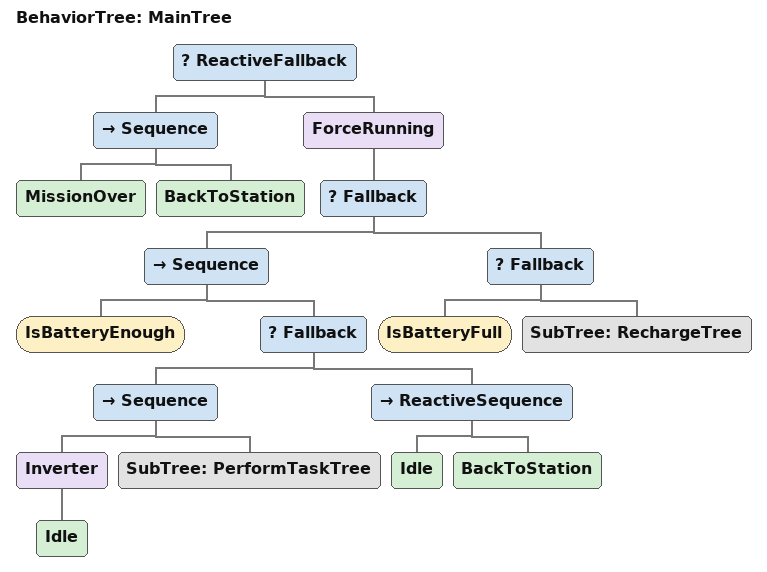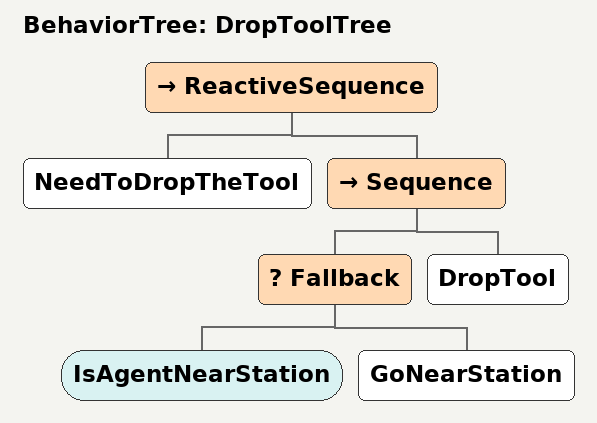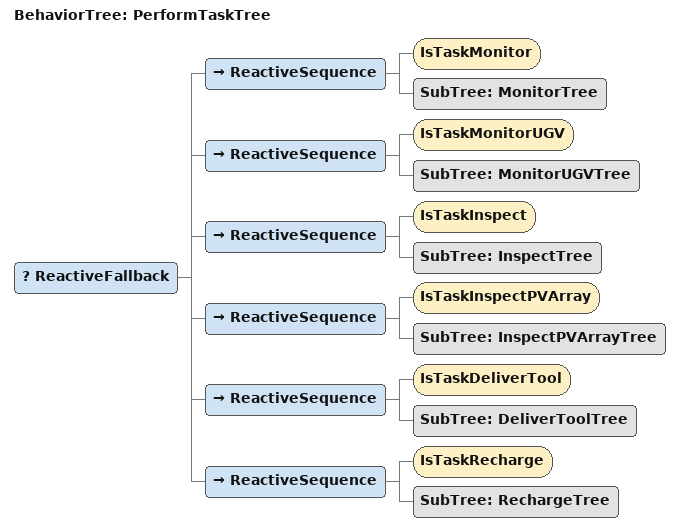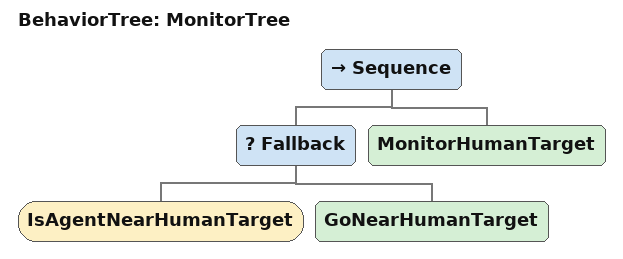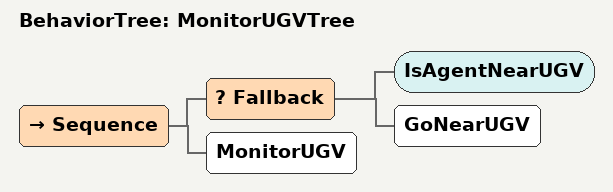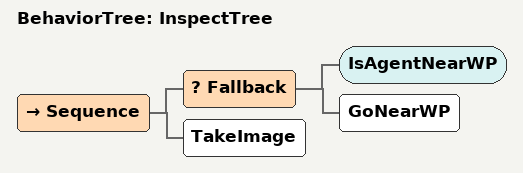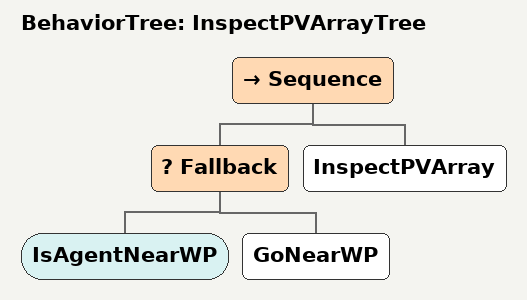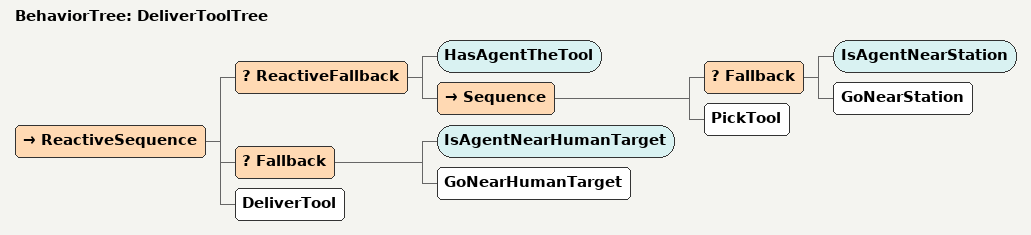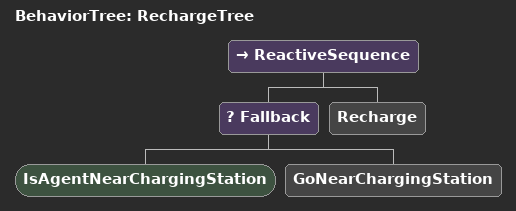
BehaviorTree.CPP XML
<root main_tree_to_execute = "MainTree" >

    <BehaviorTree ID="MainTree">
        <ReactiveFallback>
            <Sequence>
                <MissionOver/>
                <BackToStation/>
            </Sequence>
            <ForceRunning>
                <Fallback>
                    <Sequence>
                        <IsBatteryEnough/>
                        <Fallback>
                            <Sequence>
                                <Inverter>
                                    <Idle/>
                                </Inverter>
                                <SubTree ID="PerformTaskTree"/>
                            </Sequence>
                            <ReactiveSequence>
                                <Idle/>
                                <BackToStation/>
                            </ReactiveSequence>
                        </Fallback>
                    </Sequence>
                    <Fallback>
                        <IsBatteryFull/>
                        <SubTree ID="RechargeTree"/>
                    </Fallback>
                </Fallback>
            </ForceRunning>
        </ReactiveFallback>
    </BehaviorTree>

    <BehaviorTree ID="DropToolTree">
        <ReactiveSequence>
            <NeedToDropTheTool/>
            <Sequence>
                <Fallback>
                    <IsAgentNearStation/>
                    <GoNearStation/>
                </Fallback>
                <DropTool/>
            </Sequence>
        </ReactiveSequence>
    </BehaviorTree>

    <BehaviorTree ID="PerformTaskTree">
        <ReactiveFallback>
            <ReactiveSequence>
                <IsTaskMonitor/>
                <SubTree ID="MonitorTree"/>
            </ReactiveSequence>
            <ReactiveSequence>
                <IsTaskMonitorUGV/>
                <SubTree ID="MonitorUGVTree"/>
            </ReactiveSequence>
            <ReactiveSequence>
                <IsTaskInspect/>
                <SubTree ID="InspectTree"/>
            </ReactiveSequence>
            <ReactiveSequence>
                <IsTaskInspectPVArray/>
                <SubTree ID="InspectPVArrayTree"/>
            </ReactiveSequence>
            <ReactiveSequence>
                <IsTaskDeliverTool/>
                <SubTree ID="DeliverToolTree"/>
            </ReactiveSequence>
            <ReactiveSequence>
                <IsTaskRecharge/>
                <SubTree ID="RechargeTree"/>
            </ReactiveSequence>
        </ReactiveFallback>
    </BehaviorTree>

    <BehaviorTree ID="MonitorTree">
        <Sequence>
            <Fallback>
                <IsAgentNearHumanTarget/>
                <GoNearHumanTarget/>
            </Fallback>
            <MonitorHumanTarget/>
        </Sequence>
    </BehaviorTree>

    <BehaviorTree ID="MonitorUGVTree">
        <Sequence>
            <Fallback>
                <IsAgentNearUGV/>
                <GoNearUGV/>
            </Fallback>
            <MonitorUGV/>
        </Sequence>
    </BehaviorTree>

    <BehaviorTree ID="InspectTree">
        <Sequence>
            <Fallback>
                <IsAgentNearWP/>
                <GoNearWP/>
            </Fallback>
            <TakeImage/>
        </Sequence>
    </BehaviorTree>

    <BehaviorTree ID="InspectPVArrayTree">
        <Sequence>
            <Fallback>
                <IsAgentNearWP/>
                <GoNearWP/>
            </Fallback>
            <InspectPVArray/>
        </Sequence>
    </BehaviorTree>

    <BehaviorTree ID="DeliverToolTree">
        <ReactiveSequence>
            <ReactiveFallback>
                <HasAgentTheTool/>
                <Sequence>
                    <Fallback>
                        <IsAgentNearStation/>
                        <GoNearStation/>
                    </Fallback>
                    <PickTool/>
                </Sequence>
            </ReactiveFallback>
            <Fallback>
                <IsAgentNearHumanTarget/>
                <GoNearHumanTarget/>
            </Fallback>
            <DeliverTool/>
        </ReactiveSequence>
    </BehaviorTree>

    <BehaviorTree ID="RechargeTree">
        <ReactiveSequence>
            <Fallback>
                <IsAgentNearChargingStation/>
                <GoNearChargingStation/>
            </Fallback>
            <Recharge/>
        </ReactiveSequence>
    </BehaviorTree>

</root>
